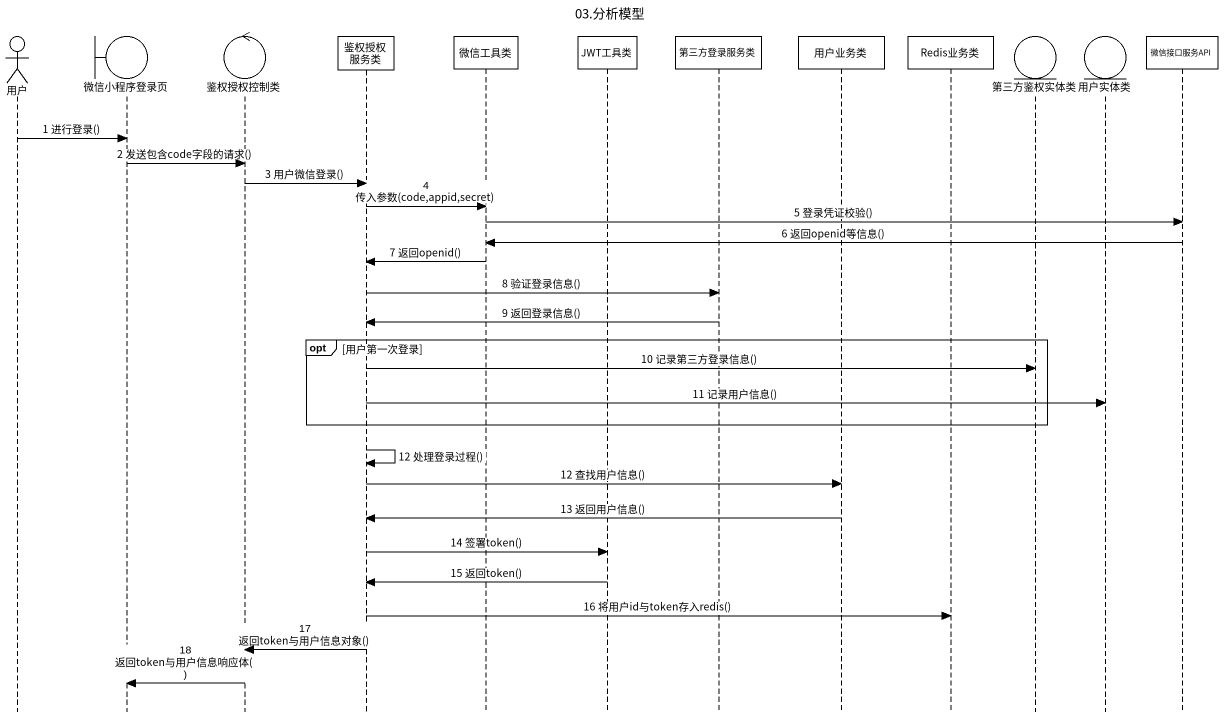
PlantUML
@startuml
title 03.分析模型
hide footbox
actor 用户
boundary 微信小程序登录页
control 鉴权授权控制类
participant 鉴权授权服务类
participant 微信工具类
participant JWT工具类
participant 第三方登录服务类
participant 用户业务类
participant Redis业务类
entity 第三方鉴权实体类
entity 用户实体类
participant 微信接口服务API

用户 -> 微信小程序登录页 : 1 进行登录()
微信小程序登录页 -> 鉴权授权控制类 : 2 发送包含code字段的请求()
鉴权授权控制类 -> 鉴权授权服务类 : 3 用户微信登录()
鉴权授权服务类 -> 微信工具类 : 4 传入参数(code,appid,secret)
微信工具类 -> 微信接口服务API : 5 登录凭证校验()
微信接口服务API -> 微信工具类 : 6 返回openid等信息()
微信工具类 -> 鉴权授权服务类 : 7 返回openid()
鉴权授权服务类 -> 第三方登录服务类 : 8 验证登录信息()
第三方登录服务类 -> 鉴权授权服务类 : 9 返回登录信息()
opt 用户第一次登录
  鉴权授权服务类 -> 第三方鉴权实体类 : 10 记录第三方登录信息()
  鉴权授权服务类 -> 用户实体类 : 11 记录用户信息()
end
鉴权授权服务类 -> 鉴权授权服务类 : 12 处理登录过程()
鉴权授权服务类 -> 用户业务类 : 12 查找用户信息()
用户业务类 -> 鉴权授权服务类 : 13 返回用户信息()
鉴权授权服务类 -> JWT工具类 : 14 签署token()
JWT工具类 -> 鉴权授权服务类 : 15 返回token()
鉴权授权服务类 -> Redis业务类 : 16 将用户id与token存入redis()
鉴权授权服务类 -> 鉴权授权控制类 : 17 返回token与用户信息对象()
鉴权授权控制类 -> 微信小程序登录页 : 18 返回token与用户信息响应体()
@enduml
